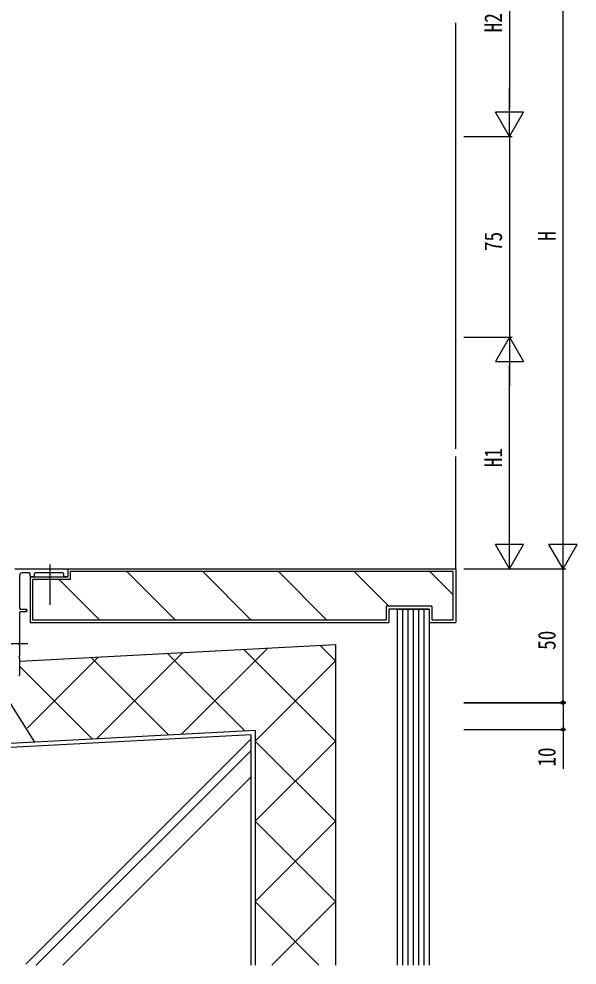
# Model space of a CAD drawing. Units: millimetres, scale not verified. Extents: x -1134 to 1133, y -806 to 806.
# Drawn here: x -386.1 to -177.6, y -402 to -48.3 of the extents above; entities that cross this region are included whole.
import ezdxf
from ezdxf.enums import TextEntityAlignment as Align

# ---------------------------------------------------------------- set-up
doc = ezdxf.new("R2010")
doc.units = ezdxf.units.MM
doc.header["$LTSCALE"] = 4
for name, color, linetype in [('0-2_YKK_11', 7, 'Continuous'), ('0-3_YKK_12', 2, 'Continuous'), ('0-5_YKK_D', 6, 'Continuous'), ('0-7_YSS_K', 3, 'Continuous'), ('0-8_YSS_KE', 3, 'Continuous')]:
    doc.layers.add(name, color=color, linetype=linetype)
doc.styles.add('ＭＳ ゴシック', font='')
doc.styles.get('ＭＳ ゴシック').set_extended_font_data('MS Gothic')

msp = doc.modelspace()

# ---------------------------------------------------------------- linework, layer by layer
at = {"layer": '0-2_YKK_11'}
for p, q in [((-387.574, -253.917), (-368.174, -253.917)), ((-367.874, -254.217), (-368.174, -253.917)), ((-367.874, -254.217), (-367.874, -256.617)), ((-381.874, -256.617), (-381.574, -256.917)), ((-380.674, -256.917), (-381.574, -256.917)), ((-380.674, -256.917), (-380.374, -256.617)), ((-369.374, -256.617), (-369.074, -256.917)), ((-368.174, -256.917), (-369.074, -256.917)), ((-368.174, -256.917), (-367.874, -256.617)), ((-383.074, -269.217), (-383.374, -268.917)), ((-383.374, -269.917), (-383.074, -269.617)), ((-383.074, -269.217), (-383.074, -269.617)), ((-385.994, -281.642), (-385.874, -281.458)), ((-385.994, -281.642), (-385.994, -282.192)), ((-385.874, -282.375), (-385.994, -282.192)), ((-385.874, -282.375), (-385.874, -286.458)), ((-385.994, -286.642), (-385.874, -286.458)), ((-385.994, -286.642), (-385.994, -287.192)), ((-385.874, -287.375), (-385.994, -287.192)), ((-385.874, -287.375), (-385.874, -293.617)), ((-386.174, -293.917), (-385.874, -293.617))]:
    msp.add_line(p, q, dxfattribs=at)
for points in [[(-385.874, -256.417), (-385.874, -268.617), (-385.574, -268.917), (-383.374, -268.917)], [(-381.874, -256.617), (-381.874, -255.717), (-382.174, -255.417), (-384.874, -255.417)], [(-369.374, -256.617), (-369.374, -255.717), (-369.674, -255.417), (-380.074, -255.417), (-380.374, -255.717), (-380.374, -256.617)], [(-383.374, -269.917), (-385.574, -269.917), (-385.874, -270.217), (-385.874, -281.458)]]:
    msp.add_lwpolyline(points, dxfattribs=at)
msp.add_arc((-384.874, -256.417), 1, 90, 180, dxfattribs=at)
at = {"layer": '0-3_YKK_12'}
for p, q in [((-374.374, -267.341), (-374.374, -252.299)), ((-382.731, -281.904), (-394.716, -281.904))]:
    msp.add_line(p, q, dxfattribs=at)
at = {"layer": '0-5_YKK_D'}
for p, q in [((-202.875, -14.334), (-202.875, -81.834)), ((-182.875, -243.404), (-182.875, -14.334)), ((-202.875, -92.334), (-202.875, -74.147)), ((-202.875, -92.334), (-208.125, -83.241)), ((-197.625, -83.241), (-208.125, -83.241)), ((-202.875, -92.334), (-197.625, -83.241)), ((-219.875, -92.334), (-201.875, -92.334)), ((-219.875, -92.334), (-201.875, -92.334)), ((-202.875, -92.334), (-202.875, -167.334)), ((-219.875, -167.334), (-201.875, -167.334)), ((-219.875, -167.334), (-201.875, -167.334)), ((-202.875, -167.334), (-208.125, -176.427)), ((-202.875, -167.334), (-197.625, -176.427)), ((-202.875, -167.334), (-202.875, -185.52)), ((-208.125, -176.427), (-197.625, -176.427)), ((-202.875, -243.404), (-202.875, -177.834)), ((-202.875, -253.904), (-202.875, -235.717)), ((-182.875, -253.904), (-182.875, -235.717)), ((-202.875, -253.904), (-208.125, -244.811)), ((-197.625, -244.811), (-208.125, -244.811)), ((-202.875, -253.904), (-197.625, -244.811)), ((-182.875, -253.904), (-188.125, -244.811)), ((-177.625, -244.811), (-188.125, -244.811)), ((-182.875, -253.904), (-177.625, -244.811)), ((-219.875, -253.904), (-201.875, -253.904)), ((-219.875, -253.904), (-181.875, -253.904)), ((-219.875, -253.904), (-181.875, -253.904)), ((-182.875, -303.904), (-182.875, -253.904)), ((-219.875, -303.904), (-181.875, -303.904)), ((-219.875, -303.917), (-181.875, -303.917)), ((-219.875, -313.917), (-181.875, -313.917))]:
    msp.add_line(p, q, dxfattribs=at)
msp.add_lwpolyline([(-182.875, -303.917), (-182.875, -313.917), (-182.875, -328.627)], dxfattribs=at)
for centre in [(-182.875, -303.904), (-182.875, -303.917), (-182.875, -313.917)]:
    msp.add_circle(centre, 0.637, dxfattribs=at)
at = {"layer": '0-7_YSS_K'}
for p, q in [((-222.875, -209.051), (-222.875, -49.834)), ((-222.875, -253.904), (-222.875, -211.869)), ((-380.874, -272.904), (-380.874, -257.904)), ((-366.874, -257.904), (-380.874, -257.904)), ((-371.012, -257.904), (-356.012, -272.904)), ((-223.875, -254.904), (-366.874, -254.904)), ((-366.874, -257.904), (-366.874, -254.904)), ((-345.727, -254.904), (-327.727, -272.904)), ((-317.443, -254.904), (-299.443, -272.904)), ((-289.159, -254.904), (-271.159, -272.904)), ((-260.875, -254.904), (-247.874, -267.904)), ((-232.59, -254.904), (-223.875, -263.62)), ((-223.875, -272.904), (-223.875, -254.904)), ((-248.875, -267.904), (-248.875, -272.904)), ((-231.875, -267.904), (-248.875, -267.904)), ((-231.875, -267.904), (-231.875, -272.904)), ((-242.875, -268.904), (-242.875, -402)), ((-240.875, -268.904), (-240.875, -402)), ((-238.875, -268.904), (-238.875, -402)), ((-236.875, -268.904), (-236.875, -402)), ((-234.875, -268.904), (-234.875, -402)), ((-380.874, -272.904), (-248.875, -272.904)), ((-231.875, -272.904), (-223.875, -272.904)), ((-273.624, -282.499), (-267.874, -288.249)), ((-324.808, -285.183), (-357.108, -317.482)), ((-330.635, -285.488), (-301.552, -314.571)), ((-293.148, -283.523), (-325.448, -315.823)), ((-302.13, -283.994), (-267.874, -318.249)), ((-356.468, -286.843), (-382.895, -313.269)), ((-359.141, -286.983), (-330.059, -316.065)), ((-267.874, -288.249), (-297.874, -318.249)), ((-385.874, -290.249), (-358.565, -317.559)), ((-380.149, -318.69), (-389.395, -303.917)), ((-299.374, -315.959), (-476.301, -325.231)), ((-383.511, -401.629), (-299.374, -317.493)), ((-299.374, -402), (-299.374, -315.959)), ((-267.874, -318.249), (-297.874, -348.249)), ((-297.874, -318.249), (-267.874, -348.249)), ((-379.639, -402), (-299.374, -321.736)), ((-369.739, -402), (-299.374, -331.635)), ((-297.874, -348.249), (-267.874, -378.249)), ((-267.874, -348.249), (-297.874, -378.249)), ((-297.874, -378.249), (-274.123, -402)), ((-267.874, -378.249), (-291.625, -402))]:
    msp.add_line(p, q, dxfattribs=at)
at = {"layer": '0-8_YSS_KE'}
for p, q in [((-367.874, -253.904), (-367.875, -256.904)), ((-367.874, -253.904), (-222.875, -253.904)), ((-222.875, -253.904), (-222.875, -273.904)), ((-381.874, -256.904), (-381.874, -273.904)), ((-381.874, -256.904), (-367.875, -256.904)), ((-247.875, -268.904), (-247.875, -273.904)), ((-232.875, -268.904), (-247.875, -268.904)), ((-244.875, -268.904), (-244.875, -402)), ((-244.875, -268.904), (-232.875, -268.904)), ((-232.875, -268.904), (-232.875, -273.904)), ((-232.875, -268.904), (-232.875, -402)), ((-381.874, -273.904), (-247.875, -273.904)), ((-232.875, -273.904), (-222.875, -273.904)), ((-385.874, -288.384), (-267.874, -282.198)), ((-267.874, -282.198), (-267.874, -402)), ((-297.874, -314.378), (-477.877, -323.812)), ((-297.874, -314.378), (-297.874, -402)), ((-297.874, -318.249), (-297.874, -402))]:
    msp.add_line(p, q, dxfattribs=at)

# ---------------------------------------------------------------- texts
at = {"layer": '0-5_YKK_D', "style": 'ＭＳ ゴシック', "width": 0.8}
for s, p in [('H2', (-203.675, -53.364)), ('75', (-203.675, -135.114)), ('H', (-183.675, -131.269)), ('H1', (-203.675, -215.899)), ('50', (-183.675, -284.184)), ('10', (-183.675, -327.827))]:
    msp.add_text(s, height=6.598, rotation=90, dxfattribs=at).set_placement(p, align=Align.BOTTOM_LEFT)

doc.saveas('drawing.dxf')
